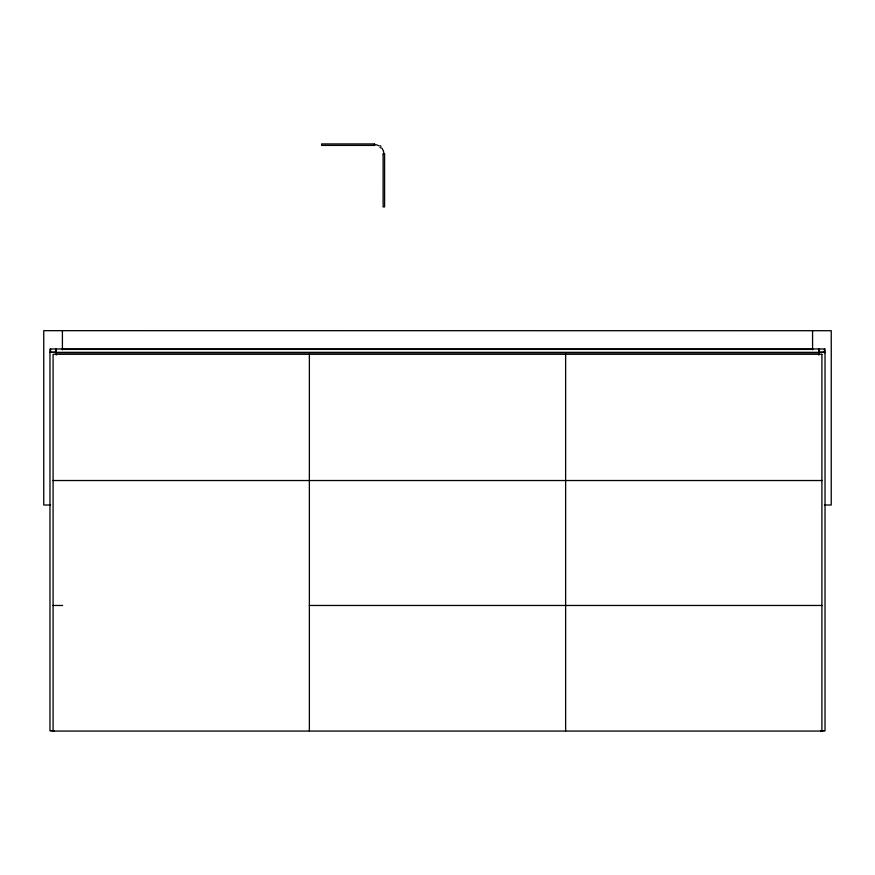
<?xml version="1.0" encoding="UTF-8"?>
<svg xmlns="http://www.w3.org/2000/svg" width="875" height="875" viewBox="0 0 875 875"><rect width="100%" height="100%" fill="white"/><g stroke="black" fill="none" stroke-linecap="round" stroke-linejoin="round"><path stroke-width="1.31" d="M374.522 145.403L374.522 143.938L321.606 143.938L321.606 145.403L374.522 145.403L374.544 143.938M383.119 154.044L384.584 153.978L384.595 206.927L383.119 206.927L383.119 154.011L384.595 154.011M62.431 349.387L812.569 349.387M819.383 352.22L824.436 352.22M49.973 352.341L825.027 352.341M56.197 352.789L818.803 352.789M53.091 480.528L821.909 480.528M50.586 505.017L43.75 505.017L43.75 330.673L831.25 330.706L831.228 505.017L824.414 505.017M53.091 605.467L62.661 605.467M309.367 605.467L821.909 605.467M50.564 730.658L53.933 730.658M821.067 730.658L824.436 730.658M54.13 730.789L49.973 730.789L49.973 348.972L825.027 348.972L825.027 730.789L820.87 730.789M380.297 145.753L380.997 146.289M380.045 147.416L380.603 147.919M824.436 349.103L824.436 353.194M819.383 349.103L819.383 353.194M818.803 348.972L818.803 355.075M812.569 330.673L812.569 349.738M565.633 354.277L565.633 731.062M309.367 354.277L309.367 731.062M62.409 330.673L62.409 349.77M56.197 348.972L56.197 355.075M55.617 349.103L55.617 352.22L50.564 352.22L50.564 349.103M374.522 144.67A9.341 9.341 0 0 1 377.716 145.228M378.459 145.545A9.341 9.341 0 0 1 379.181 145.917M381.675 148.006A9.341 9.341 0 0 1 382.167 148.652M382.605 149.341A9.341 9.341 0 0 1 382.977 150.062M383.294 150.817A9.341 9.341 0 0 1 383.819 153.191M821.909 354.277L53.091 354.277L53.091 731.062L821.909 731.062L821.909 354.277"/></g></svg>
